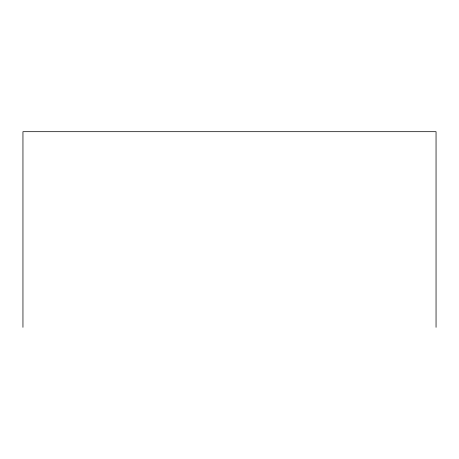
<?xml version="1.0" encoding="UTF-8"?>
<svg xmlns="http://www.w3.org/2000/svg" width="459" height="459" viewBox="0 0 459 459"><rect width="100%" height="100%" fill="white"/><g stroke="black" fill="none" stroke-linecap="round" stroke-linejoin="round"><path stroke-width="0.69" d="M436.05 327.313L436.05 131.687L22.95 131.687L22.95 327.313"/></g></svg>
